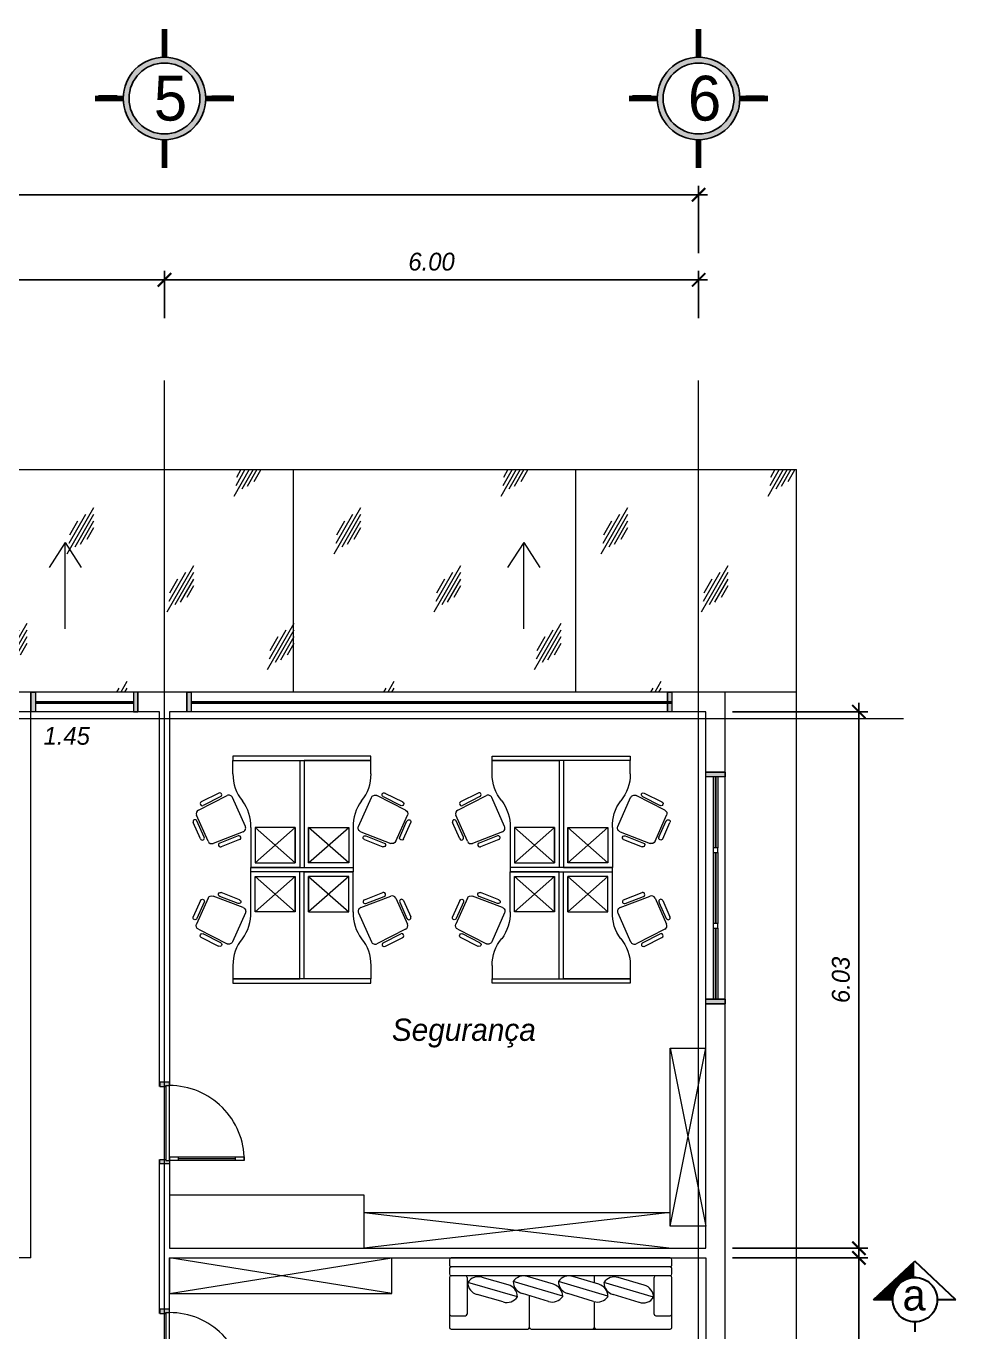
# Model space of a CAD drawing. Header units: millimetres. Extents: x 485872 to 486142, y -52344 to -52207.
# Drawn here: x 485971.38 to 485981.82, y -52221.21 to -52206.55 of the extents above; entities that cross this region are included whole.
import ezdxf

# ---------------------------------------------------------------- set-up
doc = ezdxf.new("R2010")
doc.units = ezdxf.units.MM
doc.header["$LTSCALE"] = 15
doc.header["$PDMODE"] = 2
doc.header["$PDSIZE"] = -10
for name, pattern in [('ACAD_ISO04W100', [30, 24, -3, 0, -3]), ('ACAD_ISO12W100', [21, 12, -3, 0, -3, 0, -3]), ('DASHDOTX2', [50.8, 25.4, -12.7, 0, -12.7]), ('DASHED2', [0.375, 0.25, -0.125])]:
    doc.linetypes.add(name, pattern=pattern)
for name, color, linetype, lineweight in [('Ak1', 51, 'Continuous', 5), ('arrow', 8, 'Continuous', 0), ('TEXTO', 1, 'Continuous', 5)]:
    doc.layers.add(name, color=color, linetype=linetype, lineweight=lineweight)
doc.layers.add('Akira01', color=7, linetype='Continuous')
doc.layers.add('DIMS', color=7, linetype='Continuous')
doc.styles.add('dim', font='romantic.ttf', dxfattribs={"height": 280})
doc.styles.get("Standard").update_dxf_attribs({"font": ''})
doc.styles.get('Standard').set_extended_font_data('Flux Architect', italic=True)
doc.dimstyles.new('Sem Linha', dxfattribs={"dimtxt": 0.2, "dimasz": 0.15, "dimexe": 100, "dimexo": 300, "dimgap": 0, "dimtad": 1, "dimjust": 1, "dimzin": 0, "dimdsep": 46, "dimtxsty": 'Standard', "dimblk": 'ARCHTICK', "dimcen": 0, "dimdle": 100, "dimse1": 1, "dimse2": 1, "dimsd1": 1, "dimsd2": 1, "dimclrd": 4, "dimclrt": 2, "dimadec": 0, "dimazin": 0, "dimtfac": 1, "dimtofl": 0, "dimtmove": 0, "dimatfit": 3, "dimfxl": 1, "dimtfillclr": 1, "dimtolj": 1, "dimtzin": 0, "dimarcsym": 1})
doc.dimstyles.get("Standard").update_dxf_attribs({"dimtxt": 0.2, "dimasz": 0.15, "dimexe": 0.1, "dimexo": 0.3, "dimgap": 0.1, "dimtad": 1, "dimzin": 0, "dimdsep": 46, "dimtxsty": 'Standard', "dimblk": 'ARCHTICK', "dimcen": 0.09, "dimdle": 0.1, "dimclrd": 4, "dimclrt": 2, "dimadec": 0, "dimazin": 0, "dimtfac": 1, "dimtofl": 0, "dimtmove": 0, "dimatfit": 3, "dimfxl": 1, "dimtfillclr": 1, "dimtolj": 1, "dimtzin": 0, "dimarcsym": 1})

# ---------------------------------------------------------------- blocks, each defined once
blk = doc.blocks.new('office table')
at = {"layer": 'Akira01', "color": 7, "linetype": 'Continuous', "lineweight": 9}
for p, q in [((30792, 74153), (30608, 74234)), ((31483, 74153), (31668, 74234)), ((30276, 73946), (30377, 74144)), ((30468, 74176), (30306, 73854)), ((30317, 73926), (30417, 74124)), ((30818, 74067), (30526, 74197)), ((30774, 74111), (30589, 74193)), ((31457, 74067), (31749, 74197)), ((31502, 74111), (31686, 74193)), ((31807, 74176), (31970, 73854)), ((31959, 73926), (31859, 74124)), ((31999, 73946), (31899, 74144)), ((30713, 73673), (30842, 74010)), ((30758, 73730), (30838, 73937)), ((30800, 73714), (30880, 73921)), ((31475, 73714), (31395, 73921)), ((31563, 73673), (31433, 74010)), ((31517, 73730), (31437, 73937)), ((29913, 73788), (29913, 73038)), ((29913, 73788), (29913, 73038)), ((30063, 73788), (29913, 73788)), ((30652, 73648), (30328, 73792)), ((31623, 73648), (31948, 73792)), ((32213, 73788), (32363, 73788)), ((32363, 73788), (32363, 73038)), ((32363, 73788), (32363, 73038)), ((32413, 72238), (32413, 73788)), ((30662, 73588), (31113, 73588)), ((31113, 73038), (31113, 73588)), ((31163, 73038), (31163, 73588)), ((31613, 73588), (31163, 73588)), ((29913, 73038), (31113, 73038)), ((29913, 73038), (31113, 73038)), ((29913, 72238), (29913, 72988)), ((29913, 72238), (29913, 72988)), ((29913, 72988), (31113, 72988)), ((29913, 72988), (31113, 72988)), ((31113, 72988), (31113, 72438)), ((32363, 73038), (31163, 73038)), ((32363, 73038), (31163, 73038)), ((31163, 72988), (31163, 72438)), ((32363, 72988), (31163, 72988)), ((32363, 72988), (31163, 72988)), ((32363, 72238), (32363, 72988)), ((32363, 72238), (32363, 72988)), ((32413, 72238), (32413, 72988)), ((30652, 72377), (30328, 72233)), ((30662, 72438), (31113, 72438)), ((30713, 72352), (30842, 72016)), ((30800, 72312), (30880, 72105)), ((31613, 72438), (31163, 72438)), ((31475, 72312), (31395, 72105)), ((31563, 72352), (31433, 72016)), ((31623, 72377), (31948, 72233)), ((30063, 72238), (29913, 72238)), ((30468, 71850), (30306, 72172)), ((30758, 72296), (30838, 72089)), ((31517, 72296), (31437, 72089)), ((31807, 71850), (31970, 72172)), ((32213, 72238), (32363, 72238)), ((30276, 72080), (30377, 71881)), ((30317, 72100), (30417, 71902)), ((31959, 72100), (31859, 71902)), ((31999, 72080), (31899, 71881)), ((30818, 71959), (30526, 71829)), ((30774, 71914), (30589, 71833)), ((30792, 71873), (30608, 71791)), ((31457, 71959), (31749, 71829)), ((31483, 71873), (31668, 71791)), ((31502, 71914), (31686, 71833))]:
    blk.add_line(p, q, dxfattribs=at)
at = {"layer": 'Akira01', "color": 7, "lineweight": 9}
for p, q in [((29913, 73788), (29863, 73788)), ((29863, 73788), (29863, 72238)), ((29913, 72238), (29913, 73788)), ((32413, 73788), (32363, 73788)), ((32363, 73788), (32363, 72238)), ((31113, 72438), (31113, 73588)), ((31113, 73588), (31163, 73588)), ((31163, 73588), (31163, 72438)), ((31163, 72438), (31113, 72438)), ((29863, 72238), (29913, 72238)), ((32363, 72238), (32413, 72238))]:
    blk.add_line(p, q, dxfattribs=at)
at = {"layer": 'Akira01', "color": 7, "linetype": 'DASHED2', "lineweight": 9, "ltscale": 300}
for p, q in [((30663, 73088), (30663, 73538)), ((30663, 73538), (31063, 73538)), ((31063, 73538), (30663, 73088)), ((31063, 73088), (30663, 73538)), ((31063, 73538), (31063, 73088)), ((31213, 73538), (31213, 73088)), ((31613, 73538), (31213, 73538)), ((31213, 73538), (31613, 73088)), ((31213, 73088), (31613, 73538)), ((31613, 73088), (31613, 73538)), ((31063, 73088), (30663, 73088)), ((30663, 73088), (31063, 73088)), ((31213, 73088), (31613, 73088)), ((31613, 73088), (31213, 73088)), ((31063, 72938), (30663, 72938)), ((30663, 72938), (30663, 72488)), ((31063, 72488), (30663, 72938)), ((30663, 72938), (31063, 72938)), ((31063, 72938), (30663, 72488)), ((31063, 72488), (31063, 72938)), ((31213, 72488), (31213, 72938)), ((31213, 72938), (31613, 72938)), ((31213, 72488), (31613, 72938)), ((31613, 72938), (31213, 72938)), ((31213, 72938), (31613, 72488)), ((31613, 72938), (31613, 72488)), ((30663, 72488), (31063, 72488)), ((31613, 72488), (31213, 72488))]:
    blk.add_line(p, q, dxfattribs=at)
at = {"layer": 'Akira01', "color": 7, "linetype": 'Continuous', "lineweight": 9}
for centre, radius, start, end in [((30072, 73339), 449, 49.5759, 91.1648), ((32204, 73339), 449, 88.8352, 130.4241), ((30645, 74062), 474, 233.4251, 272.1284), ((31630, 74062), 474, 267.8716, 306.5749), ((30072, 72686), 449, 268.8352, 310.4241), ((30645, 71964), 474, 87.8716, 126.5749), ((31630, 71964), 474, 53.4251, 92.1284), ((32204, 72686), 449, 229.5759, 271.1648)]:
    blk.add_arc(centre, radius, start, end, dxfattribs=at)
at = {"layer": 'Akira01', "color": 7, "linetype": 'Continuous', "lineweight": 9, "extrusion": (0, 0, -1)}
for centre, major_axis, start_param, end_param in [((30598, 74214), (15.9, 15.9), 2.773513, 5.915105), ((30397, 74134), (-15.9, 15.9), 5.965064, 9.106657), ((30508, 74155), (31.8, 31.8), 4.394268, 5.915105), ((30783, 74132), (-15.9, 15.9), 1.202717, 4.344309), ((30800, 74026), (31.8, 31.8), -0.36808, 1.152758), ((30297, 73936), (15.9, 15.9), 1.252675, 4.394268), ((30859, 73929), (-15.9, 15.9), 5.865147, 9.00674), ((30346, 73834), (31.8, 31.8), 2.773513, 4.394268), ((30671, 73690), (31.8, 31.8), 1.152758, 2.773513), ((30779, 73722), (15.9, 15.9), 1.152758, 4.294351), ((31496, 72304), (15.9, 15.9), 4.294351, 7.435943), ((31605, 72336), (31.8, 31.8), 4.294351, 5.915105), ((31930, 72192), (31.8, 31.8), -0.36808, 1.252675), ((31416, 72097), (-15.9, 15.9), 2.723554, 5.865147), ((31475, 72000), (31.8, 31.8), 2.773513, 4.294351), ((31979, 72090), (15.9, 15.9), 4.394268, 7.53586), ((31493, 71894), (-15.9, 15.9), 4.344309, 7.485902), ((31879, 71892), (-15.9, 15.9), 2.823471, 5.965064), ((31677, 71812), (15.9, 15.9), -0.36808, 2.773513), ((31767, 71870), (31.8, 31.8), 1.252675, 2.773513)]:
    blk.add_ellipse(centre, major_axis=major_axis, ratio=1, start_param=start_param, end_param=end_param, dxfattribs=at)
at = {"layer": 'Akira01', "color": 7, "linetype": 'Continuous', "lineweight": 9}
for centre, major_axis, start_param, end_param in [((31677, 74214), (-15.9, 15.9), 2.773513, 5.915105), ((31475, 74026), (-31.8, 31.8), -0.36808, 1.152758), ((31493, 74132), (15.9, 15.9), 1.202717, 4.344309), ((31767, 74155), (-31.8, 31.8), 4.394268, 5.915105), ((31879, 74134), (15.9, 15.9), 5.965064, 9.106657), ((31416, 73929), (15.9, 15.9), 5.865147, 9.00674), ((31979, 73936), (-15.9, 15.9), 1.252675, 4.394268), ((31930, 73834), (-31.8, 31.8), 2.773513, 4.394268), ((31496, 73722), (-15.9, 15.9), 1.152758, 4.294351), ((31605, 73690), (-31.8, 31.8), 1.152758, 2.773513), ((30671, 72336), (31.8, -31.8), 1.152758, 2.773513), ((30779, 72304), (15.9, -15.9), 1.152758, 4.294351), ((30346, 72192), (31.8, -31.8), 2.773513, 4.394268), ((30297, 72090), (15.9, -15.9), 1.252675, 4.394268), ((30800, 72000), (31.8, -31.8), -0.36808, 1.152758), ((30859, 72097), (-15.9, -15.9), 5.865147, 9.00674), ((30397, 71892), (-15.9, -15.9), 5.965064, 9.106657), ((30783, 71894), (-15.9, -15.9), 1.202717, 4.344309), ((30508, 71870), (31.8, -31.8), 4.394268, 5.915105), ((30598, 71812), (15.9, -15.9), 2.773513, 5.915105)]:
    blk.add_ellipse(centre, major_axis=major_axis, ratio=1, start_param=start_param, end_param=end_param, dxfattribs=at)
blk = doc.blocks.new('In door')
at = {"lineweight": 13}
h = blk.add_hatch(color=256, dxfattribs=at)
h.dxf.hatch_style = 1
h.paths.add_polyline_path([(49483, 73980), (49483, 74020), (49443, 74020), (49443, 74030), (49373, 74030), (49373, 73980)])
h.paths.add_polyline_path([(49373, 74900), (49373, 74850), (49443, 74850), (49443, 74860), (49483, 74860), (49483, 74900)])
for points in [[(49483, 74900), (49373, 74900), (49373, 74850), (49443, 74850), (49443, 74860), (49483, 74860)], [(49483, 73980), (49373, 73980), (49373, 74030), (49443, 74030), (49443, 74020), (49483, 74020)]]:
    blk.add_lwpolyline(points, close=True, dxfattribs=at)
for points in [[(49483, 74900), (49373, 74900)], [(49483, 73980), (49373, 73980)]]:
    blk.add_lwpolyline(points, dxfattribs=at)
at = {"color": 15, "lineweight": 13}
for points in [[(49443, 74850), (49443, 74030)], [(49483, 74020), (49483, 74860)], [(49583, 74020), (49583, 74060)], [(49583, 74040), (50223, 74040)], [(50223, 74020), (50223, 74060)]]:
    blk.add_lwpolyline(points, dxfattribs=at)
blk.add_lwpolyline([(49483, 74020), (49483, 74060), (50323, 74060), (50323, 74020)], close=True, dxfattribs=at)
at = {"lineweight": 13}
blk.add_arc((49483, 74020), 840, 0.012, 90.012, dxfattribs=at)
blk = doc.blocks.new('_ArchTick')
at = {"color": 0, "const_width": 0.15}
blk.add_lwpolyline([(-0.5, -0.5), (0.5, 0.5)], dxfattribs=at)
blk = doc.blocks.new('*D75')
at = {"color": 4, "linetype": 'Continuous', "lineweight": -2, "transparency": 16777216}
blk.add_line((486127.139, -52209.395), (486120.939, -52209.395), dxfattribs=at)
at = {"color": 0, "linetype": 'Continuous', "lineweight": -2, "transparency": 16777216}
for p, q in [((486121.039, -52209.826), (486121.039, -52209.295)), ((486127.039, -52209.826), (486127.039, -52209.295))]:
    blk.add_line(p, q, dxfattribs=at)
at = {"layer": 'Defpoints', "color": 0, "linetype": 'Continuous', "lineweight": 13, "transparency": 16777216}
for p in [(486121.039, -52209.395), (486121.039, -52210.126), (486127.039, -52210.126)]:
    blk.add_point(p, dxfattribs=at)
at = {"color": 4, "linetype": 'Continuous', "lineweight": -2, "transparency": 16777216, "xscale": 0.15, "yscale": 0.15, "zscale": 0.15, "rotation": 180}
blk.add_blockref('_ArchTick', (486121.039, -52209.395), dxfattribs=at)
at = {"color": 4, "linetype": 'Continuous', "lineweight": -2, "transparency": 16777216, "xscale": 0.15, "yscale": 0.15, "zscale": 0.15}
blk.add_blockref('_ArchTick', (486127.039, -52209.395), dxfattribs=at)
at = {"color": 2, "linetype": 'Continuous', "lineweight": 13, "transparency": 16777216, "insert": (486124.039, -52209.192), "char_height": 0.2, "attachment_point": 5}
blk.add_mtext('\\A1;6.00', dxfattribs=at)
blk = doc.blocks.new('*D76')
at = {"color": 4, "linetype": 'Continuous', "lineweight": -2, "transparency": 16777216}
blk.add_line((486121.139, -52209.395), (486114.939, -52209.395), dxfattribs=at)
at = {"color": 0, "linetype": 'Continuous', "lineweight": -2, "transparency": 16777216}
for p, q in [((486115.039, -52209.826), (486115.039, -52209.295)), ((486121.039, -52209.826), (486121.039, -52209.295))]:
    blk.add_line(p, q, dxfattribs=at)
at = {"layer": 'Defpoints', "color": 0, "linetype": 'Continuous', "lineweight": 13, "transparency": 16777216}
for p in [(486115.039, -52209.395), (486115.039, -52210.126), (486121.039, -52210.126)]:
    blk.add_point(p, dxfattribs=at)
at = {"color": 4, "linetype": 'Continuous', "lineweight": -2, "transparency": 16777216, "xscale": 0.15, "yscale": 0.15, "zscale": 0.15, "rotation": 180}
blk.add_blockref('_ArchTick', (486115.039, -52209.395), dxfattribs=at)
at = {"color": 4, "linetype": 'Continuous', "lineweight": -2, "transparency": 16777216, "xscale": 0.15, "yscale": 0.15, "zscale": 0.15}
blk.add_blockref('_ArchTick', (486121.039, -52209.395), dxfattribs=at)
at = {"color": 2, "linetype": 'Continuous', "lineweight": 13, "transparency": 16777216, "insert": (486118.039, -52209.192), "char_height": 0.2, "attachment_point": 5}
blk.add_mtext('\\A1;6.00', dxfattribs=at)
blk = doc.blocks.new('*D71')
at = {"color": 0, "linetype": 'Continuous', "lineweight": -2, "transparency": 16777216}
for p, q in [((486096.039, -52209.095), (486096.039, -52208.339)), ((486127.039, -52209.095), (486127.039, -52208.339))]:
    blk.add_line(p, q, dxfattribs=at)
at = {"color": 4, "linetype": 'Continuous', "lineweight": -2, "transparency": 16777216}
blk.add_line((486127.139, -52208.439), (486095.939, -52208.439), dxfattribs=at)
at = {"layer": 'Defpoints', "color": 0, "linetype": 'Continuous', "lineweight": 13, "transparency": 16777216}
for p in [(486096.039, -52208.439), (486096.039, -52209.395), (486127.039, -52209.395)]:
    blk.add_point(p, dxfattribs=at)
at = {"color": 4, "linetype": 'Continuous', "lineweight": -2, "transparency": 16777216, "xscale": 0.15, "yscale": 0.15, "zscale": 0.15, "rotation": 180}
blk.add_blockref('_ArchTick', (486096.039, -52208.439), dxfattribs=at)
at = {"color": 4, "linetype": 'Continuous', "lineweight": -2, "transparency": 16777216, "xscale": 0.15, "yscale": 0.15, "zscale": 0.15}
blk.add_blockref('_ArchTick', (486127.039, -52208.439), dxfattribs=at)
at = {"color": 2, "linetype": 'Continuous', "lineweight": 13, "transparency": 16777216, "insert": (486111.539, -52208.237), "char_height": 0.2, "attachment_point": 5}
blk.add_mtext('\\A1;31.00', dxfattribs=at)
blk = doc.blocks.new('uio')
h = blk.add_hatch(color=21)
h.paths.add_polyline_path([(365111, 142547, 1), (365989, 142547, 1)])
h.paths.add_polyline_path([(365927, 142547, -1), (365173, 142547, -1)], flags=16)
at = {"color": 21, "const_width": 61.9}
for points in [[(365550, 143286), (365550, 142986)], [(364811, 142547), (365111, 142547)], [(365989, 142547), (366289, 142547)], [(365550, 141808), (365550, 142108)]]:
    blk.add_lwpolyline(points, dxfattribs=at)
at = {"color": 21}
for radius in [439, 377]:
    blk.add_circle((365550, 142547), radius, dxfattribs=at)
at = {"layer": 'Ak1', "ltscale": 10000}
for p, q in [((365046, 142517), (364848, 142517)), ((366054, 142517), (366252, 142517)), ((365555, 142013), (365555, 141815))]:
    blk.add_line(p, q, dxfattribs=at)
blk = doc.blocks.new('*D297')
at = {"color": 0, "linetype": 'Continuous', "lineweight": -2, "transparency": 16777216}
for p, q in [((486127.419, -52220.381), (486128.939, -52220.381)), ((486127.419, -52226.406), (486128.939, -52226.406))]:
    blk.add_line(p, q, dxfattribs=at)
at = {"color": 4, "linetype": 'Continuous', "lineweight": -2, "transparency": 16777216}
blk.add_line((486128.839, -52226.506), (486128.839, -52220.281), dxfattribs=at)
at = {"layer": 'Defpoints', "color": 0, "linetype": 'Continuous', "lineweight": 13, "transparency": 16777216}
for p in [(486127.119, -52220.381), (486128.839, -52220.381), (486127.119, -52226.406)]:
    blk.add_point(p, dxfattribs=at)
at = {"color": 4, "linetype": 'Continuous', "lineweight": -2, "transparency": 16777216, "xscale": 0.15, "yscale": 0.15, "zscale": 0.15}
for p, rotation in [((486128.839, -52220.381), 90), ((486128.839, -52226.406), 270)]:
    blk.add_blockref('_ArchTick', p, dxfattribs=dict(at, rotation=rotation))
at = {"color": 2, "linetype": 'Continuous', "lineweight": 13, "transparency": 16777216, "insert": (486128.637, -52223.393), "char_height": 0.2, "attachment_point": 5, "rotation": 90}
blk.add_mtext('\\A1;6.03', dxfattribs=at)
blk = doc.blocks.new('*D298')
at = {"color": 4, "linetype": 'Continuous', "lineweight": -2, "transparency": 16777216}
blk.add_line((486128.839, -52220.371), (486128.839, -52214.146), dxfattribs=at)
at = {"color": 0, "linetype": 'Continuous', "lineweight": -2, "transparency": 16777216}
for p, q in [((486127.419, -52214.246), (486128.939, -52214.246)), ((486127.419, -52220.271), (486128.939, -52220.271))]:
    blk.add_line(p, q, dxfattribs=at)
at = {"layer": 'Defpoints', "color": 0, "linetype": 'Continuous', "lineweight": 13, "transparency": 16777216}
for p in [(486127.119, -52214.246), (486128.839, -52214.246), (486127.119, -52220.271)]:
    blk.add_point(p, dxfattribs=at)
at = {"color": 4, "linetype": 'Continuous', "lineweight": -2, "transparency": 16777216, "xscale": 0.15, "yscale": 0.15, "zscale": 0.15}
for p, rotation in [((486128.839, -52214.246), 90), ((486128.839, -52220.271), 270)]:
    blk.add_blockref('_ArchTick', p, dxfattribs=dict(at, rotation=rotation))
at = {"color": 2, "linetype": 'Continuous', "lineweight": 13, "transparency": 16777216, "insert": (486128.637, -52217.258), "char_height": 0.2, "attachment_point": 5, "rotation": 90}
blk.add_mtext('\\A1;6.03', dxfattribs=at)
blk = doc.blocks.new('*D317')
at = {"layer": 'Defpoints', "color": 0, "linetype": 'Continuous', "lineweight": 13, "transparency": 16777216}
for p in [(486120.984, -52214.62), (486119.539, -52220.381), (486120.984, -52220.381)]:
    blk.add_point(p, dxfattribs=at)
at = {"color": 2, "linetype": 'Continuous', "lineweight": 13, "transparency": 16777216, "insert": (486119.94, -52214.518), "char_height": 0.2, "attachment_point": 5}
blk.add_mtext('\\A1;1.45', dxfattribs=at)

msp = doc.modelspace()

# ---------------------------------------------------------------- hatches: boundary and pattern name
at = {"lineweight": 5}
h = msp.add_hatch(dxfattribs=at)
h.set_pattern_fill('ANSI31', color=145, angle=225)
h.set_pattern_definition([(270, (486260.1254, -52170.3855), (3.175, 5e-14), [])])
h.paths.add_polyline_path([(485946.83, -52214.026), (485947.63, -52214.026), (485979.23, -52214.026), (485980.43, -52214.026), (485980.43, -52211.526), (485946.83, -52211.526)])
at = {"linetype": 'Continuous', "lineweight": 5}
h = msp.add_hatch(dxfattribs=at)
h.set_pattern_fill('GLASS', color=145, scale=1.5, angle=180, pattern_type=2)
h.set_pattern_definition([(240, (486260.1254, -52170.4605), (1.124967, -0.6495), [0.42, -1.08]), (240, (486259.9454, -52170.5355), (1.124967, -0.6495), [0.18, -1.32]), (240, (486260.1254, -52170.5355), (1.124967, -0.6495), [0.3, -1.2]), (240, (486260.0354, -52170.4605), (1.124967, -0.6495), [0.375, -1.125]), (240, (486260.1254, -52170.3855), (1.124967, -0.6495), [0.6, -0.9]), (240, (486260.1254, -52170.6105), (1.124967, -0.6495), [0.15, -1.35])])
h.paths.add_polyline_path([(485980.03, -52214.026), (485980.03, -52211.526), (485946.83, -52211.526), (485946.83, -52214.026)])
at = {"lineweight": 13}
h = msp.add_hatch(color=256, dxfattribs=at)
h.dxf.hatch_style = 1
h.paths.add_polyline_path([(485971.43, -52214.026), (485971.48, -52214.026), (485971.48, -52214.246), (485971.43, -52214.246)])
h = msp.add_hatch(color=256, dxfattribs=at)
h.dxf.hatch_style = 1
h.paths.add_polyline_path([(485972.63, -52214.026), (485972.58, -52214.026), (485972.58, -52214.246), (485972.63, -52214.246)])
h = msp.add_hatch(color=256, dxfattribs=at)
h.dxf.hatch_style = 1
h.paths.add_polyline_path([(485973.18, -52214.026), (485973.23, -52214.026), (485973.23, -52214.246), (485973.18, -52214.246)])
h = msp.add_hatch(color=256, dxfattribs=at)
h.dxf.hatch_style = 1
h.paths.add_polyline_path([(485978.58, -52214.026), (485978.63, -52214.026), (485978.63, -52214.246), (485978.58, -52214.246)])
h = msp.add_hatch(color=256, dxfattribs=at)
h.dxf.hatch_style = 1
h.paths.add_polyline_path([(485979.23, -52214.926), (485979.23, -52214.976), (485979.01, -52214.976), (485979.01, -52214.926)])
h = msp.add_hatch(color=256, dxfattribs=at)
h.dxf.hatch_style = 1
h.paths.add_polyline_path([(485979.23, -52217.476), (485979.23, -52217.526), (485979.01, -52217.526), (485979.01, -52217.476)])
at = {"layer": 'arrow', "linetype": 'ACAD_ISO12W100', "lineweight": 30}
h = msp.add_hatch(dxfattribs=at)
h.set_pattern_fill('ANSI31', color=1, scale=0.25, angle=45, style=0)
h.set_pattern_definition([(270, (485973.005437, -52216.050315), (0.021, -1e-17), [])])
edge = h.paths.add_edge_path()
edge.add_arc((485981.36, -52220.85), 0.25, 90, 180, ccw=False)
edge.add_line((485981.36, -52220.6), (485981.36, -52220.417))
edge.add_line((485981.36, -52220.417), (485980.893, -52220.85))
edge.add_line((485980.893, -52220.85), (485981.11, -52220.85))

# ---------------------------------------------------------------- linework, layer by layer
at = {"color": 6, "linetype": 'DASHDOTX2', "lineweight": 13}
for p, q in [((485972.93, -52228.626), (485972.93, -52210.526)), ((485978.93, -52228.626), (485978.93, -52210.526)), ((485981.23, -52214.326), (485944.63, -52214.326))]:
    msp.add_line(p, q, dxfattribs=at)
at = {"linetype": 'Continuous', "lineweight": 13}
msp.add_line((485971.43, -52220.381), (485971.43, -52214.026), dxfattribs=at)
at = {"lineweight": 9}
for p, q in [((485976.13, -52220.401), (485976.13, -52220.461)), ((485978.61, -52220.381), (485976.15, -52220.381)), ((485978.63, -52220.461), (485978.63, -52220.401)), ((485976.13, -52220.501), (485976.13, -52220.561)), ((485978.61, -52220.481), (485976.15, -52220.481)), ((485978.63, -52220.561), (485978.63, -52220.501)), ((485976.13, -52220.601), (485976.13, -52221.011)), ((485976.31, -52220.581), (485976.15, -52220.581)), ((485978.45, -52220.581), (485976.31, -52220.581)), ((485976.33, -52220.601), (485976.33, -52221.011)), ((485976.895, -52220.817), (485976.337, -52220.657)), ((485976.789, -52220.683), (485976.497, -52220.599)), ((485977.404, -52220.812), (485976.848, -52220.647)), ((485977.3, -52220.677), (485977.008, -52220.59)), ((485977.912, -52220.812), (485977.356, -52220.647)), ((485977.808, -52220.677), (485977.517, -52220.59)), ((485977.759, -52220.663), (485977.759, -52220.581)), ((485978.423, -52220.823), (485977.867, -52220.658)), ((485978.319, -52220.688), (485978.028, -52220.601)), ((485978.43, -52221.011), (485978.43, -52220.601)), ((485978.61, -52220.581), (485978.45, -52220.581)), ((485978.63, -52221.161), (485978.63, -52220.601)), ((485976.734, -52220.875), (485976.442, -52220.791)), ((485977.243, -52220.869), (485976.952, -52220.782)), ((485977.03, -52221.161), (485977.03, -52220.811)), ((485977.751, -52220.869), (485977.46, -52220.782)), ((485978.262, -52220.88), (485977.971, -52220.793)), ((485977.759, -52221.161), (485977.759, -52220.871)), ((485976.13, -52221.011), (485976.13, -52221.161)), ((485976.15, -52221.031), (485976.31, -52221.031)), ((485978.45, -52221.031), (485978.61, -52221.031)), ((485976.15, -52221.181), (485977.01, -52221.181)), ((485977.05, -52221.181), (485978.61, -52221.181))]:
    msp.add_line(p, q, dxfattribs=at)
at = {"color": 145, "lineweight": 5}
for points in [[(485945.13, -52211.526), (485980.03, -52211.526)], [(485980.03, -52214.026), (485980.03, -52211.526)]]:
    msp.add_lwpolyline(points, dxfattribs=at)
at = {"linetype": 'Continuous', "lineweight": 13}
for points in [[(485971.815, -52212.346), (485971.635, -52212.626)], [(485971.815, -52213.316), (485971.815, -52212.346)], [(485971.815, -52212.346), (485971.995, -52212.626)], [(485976.965, -52212.346), (485976.785, -52212.626)], [(485976.965, -52213.316), (485976.965, -52212.346)], [(485976.965, -52212.346), (485977.145, -52212.626)], [(485971.43, -52220.381), (485964.075, -52220.381), (485964.075, -52214.026)], [(485980.03, -52227.426), (485980.03, -52214.026), (485979.23, -52214.026)], [(485972.875, -52218.456), (485972.875, -52214.246), (485971.43, -52214.246)], [(485979.01, -52220.026), (485978.61, -52220.026), (485978.61, -52218.026), (485979.01, -52218.026)], [(485978.61, -52218.026), (485979.01, -52220.026)], [(485978.61, -52220.026), (485979.01, -52218.026)], [(485972.875, -52221.006), (485972.875, -52219.276)], [(485972.985, -52219.671), (485975.168, -52219.671)], [(485975.168, -52219.671), (485975.168, -52220.271)], [(485975.168, -52219.871), (485978.61, -52219.871)], [(485978.61, -52219.871), (485975.168, -52220.271)], [(485975.168, -52219.871), (485978.63, -52220.271)], [(485972.985, -52220.996), (485972.985, -52220.381), (485979.01, -52220.381), (485979.01, -52222.026)], [(485972.985, -52220.381), (485972.985, -52220.781), (485975.485, -52220.781), (485975.485, -52220.381)], [(485975.485, -52220.781), (485972.985, -52220.381)], [(485972.985, -52220.781), (485975.485, -52220.381)]]:
    msp.add_lwpolyline(points, dxfattribs=at)
at = {"lineweight": 13}
for points in [[(485967.04, -52226.626), (485979.23, -52226.626), (485979.23, -52214.026), (485947.63, -52214.026), (485947.63, -52226.626), (485959.82, -52226.626), (485959.82, -52227.826), (485967.04, -52227.826)], [(485971.43, -52214.246), (485971.43, -52214.026), (485971.48, -52214.026), (485971.48, -52214.246)], [(485972.63, -52214.246), (485972.63, -52214.026), (485972.58, -52214.026), (485972.58, -52214.246)], [(485973.18, -52214.246), (485973.18, -52214.026), (485973.23, -52214.026), (485973.23, -52214.246)], [(485978.58, -52214.246), (485978.58, -52214.026), (485978.63, -52214.026), (485978.63, -52214.246)], [(485979.01, -52214.926), (485979.23, -52214.926), (485979.23, -52214.976), (485979.01, -52214.976)], [(485979.095, -52215.826), (485979.145, -52215.826), (485979.145, -52215.776), (485979.095, -52215.776)], [(485979.095, -52216.676), (485979.145, -52216.676), (485979.145, -52216.626), (485979.095, -52216.626)], [(485979.01, -52217.476), (485979.23, -52217.476), (485979.23, -52217.526), (485979.01, -52217.526)]]:
    msp.add_lwpolyline(points, close=True, dxfattribs=at)
for points in [[(485971.43, -52214.026), (485971.43, -52214.246)], [(485972.63, -52214.026), (485972.63, -52214.246)], [(485973.18, -52214.026), (485973.18, -52214.246)], [(485978.58, -52214.026), (485978.58, -52214.246)], [(485971.43, -52214.246), (485967.23, -52214.246)], [(485972.985, -52219.246), (485972.985, -52220.271), (485979.01, -52220.271), (485979.01, -52214.246), (485972.985, -52214.246), (485972.985, -52218.446)], [(485979.23, -52214.926), (485979.01, -52214.926)], [(485979.095, -52214.976), (485979.095, -52215.776)], [(485979.145, -52214.976), (485979.145, -52215.776)], [(485979.095, -52215.826), (485979.095, -52216.626)], [(485979.145, -52215.826), (485979.145, -52216.626)], [(485979.095, -52216.676), (485979.095, -52217.476)], [(485979.145, -52216.676), (485979.145, -52217.476)], [(485979.23, -52217.476), (485979.01, -52217.476)], [(485979.01, -52217.526), (485979.23, -52217.526)]]:
    msp.add_lwpolyline(points, dxfattribs=at)
at = {"color": 160, "lineweight": 13}
for points in [[(485979.115, -52214.976), (485979.115, -52215.776)], [(485979.125, -52214.976), (485979.125, -52215.776)], [(485979.115, -52215.826), (485979.115, -52216.626)], [(485979.125, -52215.826), (485979.125, -52216.626)], [(485979.115, -52216.676), (485979.115, -52217.476)], [(485979.125, -52216.676), (485979.125, -52217.476)]]:
    msp.add_lwpolyline(points, dxfattribs=at)
at = {"lineweight": 9}
for centre, radius, start, end in [((485976.15, -52220.401), 0.02, 90, 180), ((485978.61, -52220.401), 0.02, 0, 90), ((485976.15, -52220.461), 0.02, 180, 270), ((485976.15, -52220.501), 0.02, 90, 180), ((485978.61, -52220.461), 0.02, 270, 0), ((485978.61, -52220.501), 0.02, 0, 90), ((485976.15, -52220.561), 0.02, 180, 270), ((485976.15, -52220.601), 0.02, 90, 180), ((485976.31, -52220.601), 0.02, 0, 90), ((485976.454, -52220.731), 0.139, 71.9257, 147.7275), ((485976.475, -52220.656), 0.139, 180.305, 256.1069), ((485976.756, -52220.818), 0.139, 0.305, 76.1069), ((485976.964, -52220.722), 0.139, 71.3667, 147.1686), ((485976.986, -52220.647), 0.139, 179.7461, 255.5479), ((485977.265, -52220.812), 0.139, 359.7461, 75.5479), ((485977.472, -52220.722), 0.139, 71.3667, 147.1686), ((485977.494, -52220.647), 0.139, 179.7461, 255.5479), ((485977.773, -52220.812), 0.139, 359.7461, 75.5479), ((485977.984, -52220.733), 0.139, 71.3667, 147.1686), ((485978.006, -52220.658), 0.139, 179.7461, 255.5479), ((485978.285, -52220.823), 0.139, 359.7461, 75.5479), ((485978.45, -52220.601), 0.02, 90, 180), ((485978.61, -52220.561), 0.02, 270, 0), ((485978.61, -52220.601), 0.02, 0, 90), ((485976.777, -52220.743), 0.139, 251.9257, 327.7275), ((485977.287, -52220.737), 0.139, 251.3667, 327.1686), ((485977.796, -52220.737), 0.139, 251.3667, 327.1686), ((485978.307, -52220.748), 0.139, 251.3667, 327.1686), ((485976.15, -52221.011), 0.02, 180, 270), ((485976.31, -52221.011), 0.02, 270, 0), ((485978.45, -52221.011), 0.02, 180, 270), ((485978.61, -52221.011), 0.02, 270, 0), ((485976.15, -52221.161), 0.02, 180, 270), ((485977.01, -52221.161), 0.02, 270, 0), ((485977.05, -52221.161), 0.02, 180, 270), ((485977.739, -52221.161), 0.02, 270, 0), ((485977.779, -52221.161), 0.02, 180, 270), ((485978.61, -52221.161), 0.02, 270, 0), ((485978.65, -52221.161), 0.02, 180, 180)]:
    msp.add_arc(centre, radius, start, end, dxfattribs=at)
at = {"layer": 'Akira01', "color": 5, "linetype": 'Continuous', "ltscale": 10}
for points in [[(485972.58, -52214.136), (485971.48, -52214.136)], [(485972.58, -52214.151), (485971.48, -52214.151)], [(485978.63, -52214.136), (485973.23, -52214.136)], [(485978.63, -52214.151), (485973.23, -52214.151)]]:
    msp.add_lwpolyline(points, dxfattribs=at)
at = {"layer": 'arrow', "color": 1, "linetype": 'ACAD_ISO12W100', "lineweight": 30}
for p, q in [((485980.893, -52220.85), (485981.36, -52220.417)), ((485981.82, -52220.85), (485981.36, -52220.417)), ((485981.36, -52220.588), (485981.36, -52220.6)), ((485981.11, -52220.85), (485980.893, -52220.85)), ((485981.82, -52220.85), (485981.61, -52220.85)), ((485981.36, -52221.1), (485981.36, -52221.211))]:
    msp.add_line(p, q, dxfattribs=at)
msp.add_circle((485981.36, -52220.85), 0.25, dxfattribs=at)

# ---------------------------------------------------------------- block references
at = {"linetype": 'ACAD_ISO04W100', "xscale": 0.001056039488106978, "yscale": 0.001056039488106978, "zscale": 0.001056039488106978, "rotation": 180}
for p in [(486358.965, -52056.823), (486364.965, -52056.823)]:
    msp.add_blockref('uio', p, dxfattribs=at)
at = {"linetype": 'Continuous', "lineweight": 13, "yscale": 0.001, "zscale": 0.001}
for p, xscale, rotation in [((486047.487, -52247.158), 0.001, 90.00000000000091), ((485904.374, -52247.158), -0.001, 270)]:
    msp.add_blockref('office table', p, dxfattribs=dict(at, xscale=xscale, rotation=rotation))
at = {"lineweight": 13, "xscale": 0.001, "yscale": 0.001, "zscale": 0.001}
for p in [(485923.503, -52293.305), (485923.503, -52295.855)]:
    msp.add_blockref('In door', p, dxfattribs=at)

# ---------------------------------------------------------------- texts
at = {"lineweight": 13, "insert": (485975.484, -52217.693), "char_height": 0.25, "attachment_point": 1}
msp.add_mtext_dynamic_manual_height_columns('Segurança', width=1.2128, gutter_width=0.0125, heights=[0], dxfattribs=at)
at = {"layer": 'DIMS', "char_height": 0.5033, "width": 1.55205, "attachment_point": 1, "style": 'dim'}
for s, insert in [('{\\fFlux Architect|b0|i0|c0|p2;5}', (485972.81, -52207.103)), ('{\\fFlux Architect|b0|i0|c0|p2;6}', (485978.81, -52207.103))]:
    msp.add_mtext(s, dxfattribs=dict(at, insert=insert))
at = {"layer": 'TEXTO', "insert": (485981.351, -52220.976), "char_height": 0.35, "width": 2.37145, "attachment_point": 8}
msp.add_mtext('{\\fFlux Architect|b0|i0|c0|p2;a}', dxfattribs=at)

# ---------------------------------------------------------------- dimensions: what is measured, and where the dimension line sits
at = {"linetype": 'Continuous', "lineweight": 13}
for base, p1, p2, angle, picture, middle, set_off in [((485947.93, -52208.439), (485978.93, -52209.395), (485947.93, -52209.395), 180, '*D71', (485963.43, -52208.237), (-148.109, 0)), ((485980.730827606, -52220.380530939), (485979.010360003, -52226.405530939), (485979.010360003, -52220.380530939), 90, '*D297', (485980.528644795, -52223.393030939), (-148.108503205, 0))]:
    dim = msp.add_linear_dim(base=base, p1=p1, p2=p2, angle=angle, dimstyle='Standard', dxfattribs=at)
    dim.commit()
    dim.dimension.update_dxf_attribs({"geometry": picture, "text_midpoint": middle, "insert": set_off})
for base, p1, p2, picture, middle in [((485966.93, -52209.395), (485972.93, -52210.126), (485966.93, -52210.126), '*D76', (485969.93, -52209.395)), ((485972.93, -52209.395), (485978.93, -52210.126), (485972.93, -52210.126), '*D75', (485975.93, -52209.395))]:
    dim = msp.add_linear_dim(base=base, p1=p1, p2=p2, angle=180, dimstyle='Standard', dxfattribs=at)
    dim.commit()
    dim.dimension.update_dxf_attribs({"geometry": picture, "text_midpoint": middle, "dimtype": 160, "insert": (-148.109, 0)})
dim = msp.add_linear_dim(base=(485980.730827607, -52214.245530939), p1=(485979.010360003, -52220.270530939), p2=(485979.010360003, -52214.245530939), angle=90, dimstyle='Standard', override={"dimtmove": 1}, dxfattribs=at)
dim.commit()
dim.dimension.update_dxf_attribs({"geometry": '*D298', "text_midpoint": (485980.528644796, -52217.258030939), "insert": (-148.108503205, 0)})
dim = msp.add_linear_dim(base=(485972.875360003, -52214.620160675), p1=(485971.430360003, -52220.380530939), p2=(485972.875360003, -52220.380530939), dimstyle='Sem Linha', dxfattribs=at)
dim.commit()
dim.dimension.update_dxf_attribs({"geometry": '*D317', "text_midpoint": (485971.831178556, -52214.620160675), "dimtype": 160, "insert": (-148.108503205, 0)})

doc.saveas('drawing.dxf')
